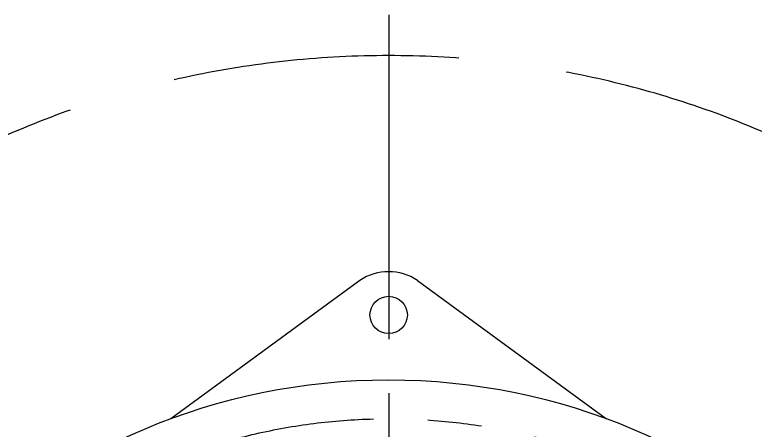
# Model space of a CAD drawing. Header units: millimetres. Extents: x -69382 to 174843, y -46375 to 101648.
# Drawn here: x -63349 to -62494, y -10750 to -10270 of the extents above; entities that cross this region are included whole.
import ezdxf

# ---------------------------------------------------------------- set-up
doc = ezdxf.new("R2010")
doc.units = ezdxf.units.MM
doc.header["$LTSCALE"] = 1000
doc.linetypes.add('A-DASHD01', pattern=[0.75, 0.5, -0.25])
doc.linetypes.add('CENTER2', pattern=[1.125, 0.75, -0.125, 0.125, -0.125])
for name, color, linetype in [('1', 3, 'Continuous'), ('2', 2, 'Continuous'), ('CS-HIDL', 2, 'A-DASHD01')]:
    doc.layers.add(name, color=color, linetype=linetype)

msp = doc.modelspace()

# ---------------------------------------------------------------- linework, layer by layer
at = {"color": 3}
for p, q in [((-62950.8027, -10577.2106), (-63169.2311, -10737.2266)), ((-62884.1973, -10577.2106), (-62665.7688, -10737.2266))]:
    msp.add_line(p, q, dxfattribs=at)
msp.add_circle((-62917.5, -11417.121), 725, dxfattribs=at)
msp.add_arc((-62917.5, -10627.1198), 60, 56.2861879, 123.7138121, dxfattribs=at)
at = {"layer": '1', "color": 1, "linetype": 'CENTER2', "ltscale": 0.5}
msp.add_line((-62917.5, -10269.9109), (-62917.5, -12203.6544), dxfattribs=at)
msp.add_circle((-62917.5, -11417.121), 680, dxfattribs=at)
at = {"layer": '2'}
msp.add_circle((-62917.5, -10617.121), 21.6, dxfattribs=at)
at = {"layer": 'CS-HIDL', "ltscale": 0.5}
msp.add_lwpolyline([(-62917.5, -10317.121, 1), (-62917.5, -12517.121, 1)], format="xyb", close=True, dxfattribs=at)

doc.saveas('drawing.dxf')
